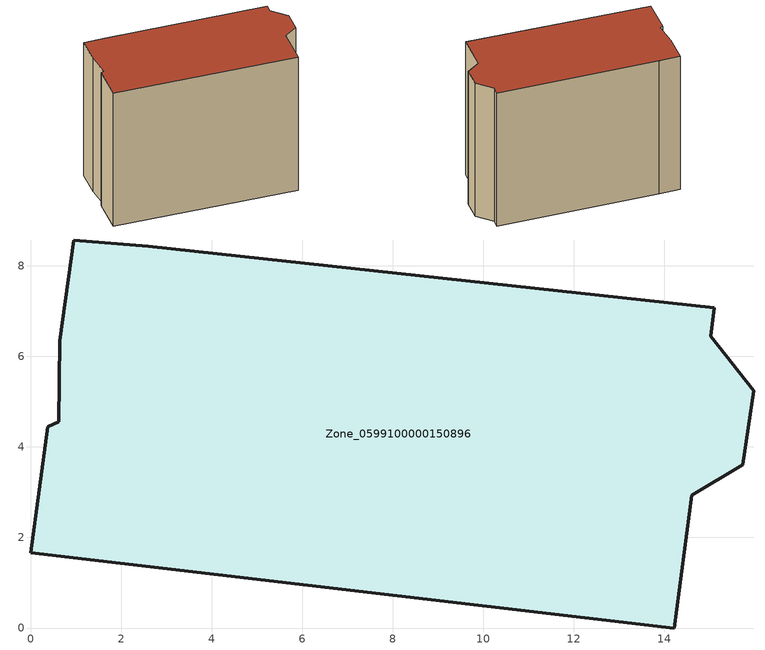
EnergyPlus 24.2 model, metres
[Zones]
Zone_0599100000150896
 floor ground (C_G): 2.6,8.43 15.1,7.07 15.02,6.44 15.98,5.24 15.73,3.6 14.6,2.93 14.22,0 0,1.66 0.38,4.44 0.62,4.55 0.64,6.34 0.95,8.57 z0
 wall outside (C_F): 15.1,7.07 2.6,8.43 0.95,8.57 0.64,6.34 0.62,4.55 0.38,4.44 0,1.66 14.22,0 14.6,2.93 15.73,3.6 15.98,5.24 15.02,6.44 15.1,7.07 z0:11.65
 roof outside (C_R): 0.62,4.55 0.38,4.44 0,1.66 14.22,0 14.6,2.93 15.73,3.6 15.98,5.24 15.02,6.44 15.1,7.07 2.6,8.43 0.95,8.57 0.64,6.34 z11.65
[BUILDING]
Pand.0599100000150896: North Axis=0; Terrain=City; Loads Convergence Tolerance Value=0.04; Temperature Convergence Tolerance Value=0.4; Solar Distribution=FullExterior; Maximum Number of Warmup Days=25; Minimum Number of Warmup Days=1
[Site:Location]
Rotterdam.The.Hague.AP_ZH_NLD Design_Conditions: Latitude=51.96; Longitude=4.45; Time Zone=1; Elevation=-4.5
[SITE:GROUNDTEMPERATURE:BUILDINGSURFACE]
18, 18, 18, 18, 18, 18, 18, 18, 18, 18, 18, 18
[MATERIAL] Thermal Absorptance=0.9; Solar Absorptance=0.7; Visible Absorptance=0.7
Name | Roughness | Thickness | Conductivity | Density | Specific Heat
G.TI.1946 | MediumSmooth | 0.15 | 1 | 540 | 1210
F.TI.1946 | Rough | 0.3 | 0.857143 | 1920 | 840
R.TI.1946 | MediumRough | 0.2 | 0.1 | 1500 | 1000
[CONSTRUCTION]
C_G: G.TI.1946
C_F: F.TI.1946
C_R: R.TI.1946
[ZONE]
Zone_0599100000150896: Type=1; Multiplier=1; Ceiling Height=Autocalculate; Volume=Autocalculate; Floor Area=autocalculate; Part of Total Floor Area=Yes
[ZONEINFILTRATION:DESIGNFLOWRATE]
Infil_Zone_0599100000150896: Zone or ZoneList or Space or SpaceList=Zone_0599100000150896; Schedule=AlwaysOn; Design Flow Rate Calculation Method=Flow/Area; Flow Rate per Floor Area=0.003; Constant Term Coefficient=1; Temperature Term Coefficient=0; Velocity Term Coefficient=0; Velocity Squared Term Coefficient=0
[HVACTEMPLATE:ZONE:IDEALLOADSAIRSYSTEM]
Zone_0599100000150896: Maximum Heating Supply Air Temperature=50; Minimum Cooling Supply Air Temperature=13; Maximum Heating Supply Air Humidity Ratio=0.0156; Minimum Cooling Supply Air Humidity Ratio=0.0077; Heating Limit=NoLimit; Cooling Limit=NoLimit; Dehumidification Control Type=ConstantSensibleHeatRatio; Cooling Sensible Heat Ratio=0.7; Dehumidification Setpoint=60; Humidification Control Type=None; Humidification Setpoint=30; Outdoor Air Method=None; Outdoor Air Flow Rate per Person=0.00944; Outdoor Air Flow Rate per Zone Floor Area=0; Outdoor Air Flow Rate per Zone=0; Demand Controlled Ventilation Type=None; Outdoor Air Economizer Type=NoEconomizer; Heat Recovery Type=None; Sensible Heat Recovery Effectiveness=0.7; Latent Heat Recovery Effectiveness=0.65
[ZONECONTROL:THERMOSTAT]
ThermostatControl_Zone_0599100000150896: Zone or ZoneList=Zone_0599100000150896; Control Type Schedule=DualSetpointControlType; Control 1=Thermostat_Zone_0599100000150896; Temperature Difference Between Cutout And Setpoint=0
[THERMOSTATSETPOINT:DUALSETPOINT]
Thermostat_Zone_0599100000150896: Heating Setpoint Temperature Schedule=HeatingSetpoint_Zone_0599100000150896; Cooling Setpoint Temperature Schedule=CoolingSetpoint_Zone_0599100000150896
[SCHEDULE:COMPACT]
HeatingSetpoint_Zone_0599100000150896: Through: 12/31, For: AllDays, Until: 24:00, 21
CoolingSetpoint_Zone_0599100000150896: Through: 12/31, For: AllDays, Until: 24:00, 24
DualSetpointControlType: Through: 12/31, For: AllDays, Until: 24:00, 4
AlwaysOn: Through: 12/31, For: AllDays, Until: 24:00, 1
